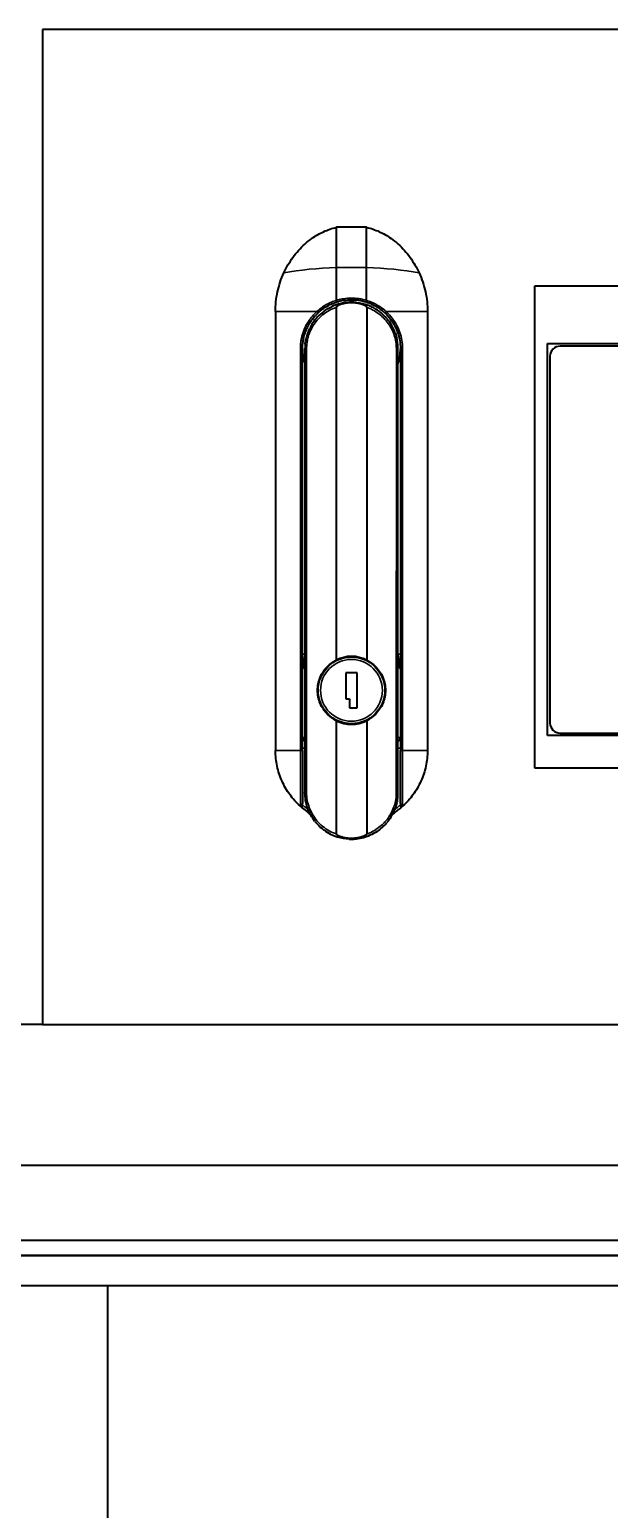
# Model space of a CAD drawing. Header units: millimetres. Extents: x 0 to 3364, y 0 to 2376.
# Drawn here: x 1169.8 to 1285.1, y 965.2 to 1259.7 of the extents above; entities that cross this region are included whole.
import ezdxf

# ---------------------------------------------------------------- set-up
doc = ezdxf.new("R2010")
doc.units = ezdxf.units.MM
doc.header["$LTSCALE"] = 4
doc.layers.add('가시적인 것(ISO)', color=3, linetype='Continuous', lineweight=40, true_color=0x00ff00)
doc.layers.add('가시적인 좁은 것(ISO)', color=3, linetype='Continuous', lineweight=35, true_color=0x00ff00)

msp = doc.modelspace()

# ---------------------------------------------------------------- linework, layer by layer
at = {"layer": '가시적인 것(ISO)'}
for p, q in [((1524.3011, 1259.6988), (1172.3011, 1259.6988)), ((1172.3011, 1259.6988), (1172.3011, 1061.6988)), ((1236.8011, 1220.3498), (1230.8011, 1220.3498)), ((1230.8011, 1212.3674), (1230.8011, 1220.3498)), ((1236.8011, 1212.3674), (1236.8011, 1220.3498)), ((1230.8011, 1205.8187), (1230.8011, 1212.3674)), ((1236.8011, 1205.8187), (1236.8011, 1212.3674)), ((1270.3011, 1112.6988), (1270.3011, 1208.6988)), ((1270.3011, 1208.6988), (1475.3011, 1208.6988)), ((1218.6636, 1203.5635), (1218.6636, 1116.2096)), ((1230.7781, 1204.4317), (1230.7781, 1134.234)), ((1236.8241, 1204.4316), (1236.8241, 1134.234)), ((1248.9386, 1203.5635), (1248.9386, 1116.2096)), ((1224.0511, 1116.2019), (1224.0511, 1196.1988)), ((1224.5511, 1196.1988), (1224.5511, 1107.8488)), ((1243.0511, 1107.8485), (1243.0511, 1196.1989)), ((1243.5511, 1196.1988), (1243.5511, 1116.2033)), ((1272.8011, 1119.1988), (1272.8011, 1197.1988)), ((1272.8011, 1197.1988), (1472.8011, 1197.1988)), ((1294.0011, 1196.6988), (1275.3011, 1196.6988)), ((1273.3011, 1194.6988), (1273.3011, 1121.6988)), ((1232.7011, 1131.6988), (1232.7011, 1126.4988)), ((1234.9011, 1131.6988), (1232.7011, 1131.6988)), ((1234.9011, 1124.6988), (1234.9011, 1131.6988)), ((1232.7011, 1126.4988), (1233.4011, 1126.4988)), ((1233.4011, 1126.4988), (1233.4011, 1124.6988)), ((1230.7781, 1122.1635), (1230.778, 1099.6159)), ((1233.4011, 1124.6988), (1234.9011, 1124.6988)), ((1236.8241, 1122.1635), (1236.824, 1099.6161)), ((1472.8011, 1119.1988), (1272.8011, 1119.1988)), ((1275.3011, 1119.6988), (1294.0011, 1119.6988)), ((1224.0511, 1116.2019), (1224.0511, 1105.6909)), ((1243.5511, 1105.6909), (1243.5511, 1116.2033)), ((1475.3011, 1112.6988), (1270.3011, 1112.6988)), ((1172.3011, 1061.6988), (1085.3011, 1061.6988)), ((1172.3011, 1061.6988), (1524.3011, 1061.6988)), ((1052.6011, 1033.6988), (1588.0011, 1033.6988)), ((1588.0011, 1018.6988), (1052.6011, 1018.6988)), ((1158.3011, 1015.6988), (1482.3011, 1015.6988)), ((1482.3011, 1015.6988), (1158.3011, 1015.6988)), ((1482.3011, 1009.6988), (1158.3011, 1009.6988)), ((1185.3011, 370.1988), (1185.3011, 1009.6988))]:
    msp.add_line(p, q, dxfattribs=at)
msp.add_circle((1233.8011, 1128.1988), 6.65, dxfattribs=at)
for centre, radius, start, end in [((1275.3011, 1194.6988), 2, 90, 180), ((1233.8011, 1128.1988), 6.75, 63.394167, 116.605833), ((1224.5511, 1132.4088), 0.5, 158.65078, 180), ((1233.8011, 1128.4202), 10.5733, 151.026608, 156.674273), ((1233.8011, 1128.4202), 10.5733, 23.325727, 28.973392), ((1243.0511, 1132.4088), 0.5, 0, 23.325727), ((1233.8011, 1128.1988), 6.75, 243.394167, 296.605833), ((1275.3011, 1121.6988), 2, 180, 270), ((1224.5511, 1118.6644), 0.5, 180, 270), ((1243.0511, 1118.6644), 0.5, 270, 0)]:
    msp.add_arc(centre, radius, start, end, dxfattribs=at)
for centre, major_axis, ratio, start_param, end_param in [((1223.7347, 1105.725), (-0.0213, 0.6567), 0.48079044, 4.24002372, 4.64485713), ((1243.8669, 1105.7247), (0.0211, 0.656), 0.48032831, 1.63765053, 2.04293207)]:
    msp.add_ellipse(centre, major_axis=major_axis, ratio=ratio, start_param=start_param, end_param=end_param, dxfattribs=at)
for points, knots in [([(1220.3376, 1211.2637), (1220.841, 1212.3481), (1221.4414, 1213.3877), (1222.8404, 1215.3286), (1223.6369, 1216.2266), (1224.9724, 1217.4246), (1225.4401, 1217.7984), (1226.6625, 1218.66), (1227.4412, 1219.1098), (1228.667, 1219.6676), (1229.0837, 1219.8335), (1229.9328, 1220.1237), (1230.3645, 1220.2478), (1230.8011, 1220.3498)], [-1.4373876, -1.4373876, -1.4373876, -1.4373876, -1.07799796, -1.07799796, -0.71829101, -0.71829101, -0.53864198, -0.53864198, -0.26919777, -0.26919777, -0.13451784, -0.13451784, -0.000001, -0.000001, -0.000001, -0.000001]), ([(1236.8011, 1220.3498), (1237.2378, 1220.2478), (1237.6694, 1220.1237), (1238.5185, 1219.8335), (1238.9352, 1219.6676), (1240.161, 1219.1098), (1240.9398, 1218.66), (1242.1621, 1217.7985), (1242.6298, 1217.4246), (1243.9653, 1216.2266), (1244.7618, 1215.3286), (1246.1609, 1213.3877), (1246.7612, 1212.3481), (1247.2646, 1211.2637)], [-1.43451955, -1.43451955, -1.43451955, -1.43451955, -1.30026929, -1.30026929, -1.16585639, -1.16585639, -0.89694514, -0.89694514, -0.71765182, -0.71765182, -0.35866508, -0.35866508, -0.000001, -0.000001, -0.000001, -0.000001]), ([(1218.6636, 1203.5635), (1218.6636, 1204.8863), (1218.803, 1206.2108), (1219.2216, 1208.1519), (1219.396, 1208.7913), (1219.8147, 1210.047), (1220.059, 1210.6635), (1220.3376, 1211.2637)], [-0.794182825, -0.794182825, -0.794182825, -0.794182825, -0.397060479, -0.397060479, -0.1985164, -0.1985164, -0.000001, -0.000001, -0.000001, -0.000001]), ([(1247.2646, 1211.2637), (1247.5433, 1210.6635), (1247.7876, 1210.047), (1248.2062, 1208.7913), (1248.3806, 1208.1519), (1248.7993, 1206.2108), (1248.9386, 1204.8863), (1248.9386, 1203.5635)], [-0.79365146, -0.79365146, -0.79365146, -0.79365146, -0.595268882, -0.595268882, -0.396857642, -0.396857642, -0.000001, -0.000001, -0.000001, -0.000001]), ([(1227.1669, 1203.3436), (1227.5208, 1203.6723), (1227.8994, 1203.9742), (1228.2909, 1204.2424), (1228.6824, 1204.5106), (1229.0859, 1204.7465), (1229.5204, 1204.9588), (1229.9548, 1205.1711), (1230.421, 1205.3584), (1230.9082, 1205.5097)], [0.000000002, 0.000000002, 0.000000002, 0.000000002, 0.333333333, 0.333333333, 0.333333333, 0.666666667, 0.666666667, 0.666666667, 1, 1, 1, 1]), ([(1230.8012, 1205.8187), (1230.8177, 1205.7681), (1230.835, 1205.7116), (1230.8503, 1205.6644), (1230.8655, 1205.6172), (1230.8789, 1205.5783), (1230.889, 1205.551), (1230.8991, 1205.5238), (1230.9057, 1205.5089), (1230.9082, 1205.5097)], [0, 0, 0, 0, 0.333333333, 0.333333333, 0.333333333, 0.666666667, 0.666666667, 0.666666667, 0.999999999, 0.999999999, 0.999999999, 0.999999999]), ([(1234.7706, 1205.3978), (1234.7449, 1205.4005), (1234.7192, 1205.4031), (1234.6934, 1205.4056), (1234.1366, 1205.4596), (1233.5738, 1205.463), (1233.0143, 1205.4153), (1232.6618, 1205.3852), (1232.3106, 1205.3348), (1231.9627, 1205.2642)], [0.4186191542, 0.4186191542, 0.4186191542, 0.4186191542, 0.4210526316, 0.4210526316, 0.4210526316, 0.4736842105, 0.4736842105, 0.4736842105, 0.5068461747, 0.5068461747, 0.5068461747, 0.5068461747]), ([(1233.8023, 1205.9488), (1234.2569, 1205.9487), (1234.729, 1205.9169), (1235.2132, 1205.846), (1235.6974, 1205.7751), (1236.1936, 1205.6652), (1236.694, 1205.5097)], [0.000000008, 0.000000008, 0.000000008, 0.000000008, 0.5, 0.5, 0.5, 1, 1, 1, 1]), ([(1236.694, 1205.5097), (1236.6964, 1205.509), (1236.7029, 1205.5239), (1236.713, 1205.5511), (1236.7232, 1205.5784), (1236.7367, 1205.6173), (1236.752, 1205.6644), (1236.7673, 1205.7116), (1236.7846, 1205.7681), (1236.8011, 1205.8187)], [0, 0, 0, 0, 0.33333333, 0.33333333, 0.33333333, 0.66666667, 0.66666667, 0.66666667, 1, 1, 1, 1]), ([(1236.694, 1205.5097), (1237.1146, 1205.379), (1237.5403, 1205.2153), (1237.9612, 1205.0167), (1238.3822, 1204.8181), (1238.7987, 1204.5854), (1239.2133, 1204.3087), (1239.628, 1204.032), (1240.0402, 1203.7106), (1240.4354, 1203.3436)], [0, 0, 0, 0, 0.333333333, 0.333333333, 0.333333333, 0.666666667, 0.666666667, 0.666666667, 0.999999984, 0.999999984, 0.999999984, 0.999999984]), ([(1240.8439, 1202.1955), (1240.7708, 1202.2814), (1240.6962, 1202.3659), (1240.6201, 1202.4489), (1240.2297, 1202.8748), (1239.802, 1203.2611), (1239.3462, 1203.6025), (1238.8904, 1203.9439), (1238.4065, 1204.2404), (1237.9028, 1204.4897), (1237.6341, 1204.6226), (1237.3597, 1204.7421), (1237.0806, 1204.8479)], [0.20027112, 0.20027112, 0.20027112, 0.20027112, 0.210526316, 0.210526316, 0.210526316, 0.263157895, 0.263157895, 0.263157895, 0.315789474, 0.315789474, 0.315789474, 0.343868541, 0.343868541, 0.343868541, 0.343868541]), ([(1224.0511, 1196.1988), (1224.0511, 1196.4771), (1224.0631, 1196.7528), (1224.0861, 1197.0239), (1224.1091, 1197.295), (1224.1431, 1197.5616), (1224.1878, 1197.8256), (1224.2325, 1198.0896), (1224.2881, 1198.351), (1224.3519, 1198.6019), (1224.4157, 1198.8528), (1224.4872, 1199.0932), (1224.5691, 1199.3343), (1224.6509, 1199.5754), (1224.7433, 1199.8171), (1224.8519, 1200.0684), (1224.9606, 1200.3197), (1225.0859, 1200.5805), (1225.2305, 1200.8472), (1225.3752, 1201.1139), (1225.5392, 1201.3867), (1225.7263, 1201.6632), (1225.9135, 1201.9398), (1226.1238, 1202.2201), (1226.3625, 1202.5019), (1226.6012, 1202.7836), (1226.8684, 1203.0665), (1227.1669, 1203.3436)], [0, 0, 0, 0, 0.11111111, 0.11111111, 0.11111111, 0.22222222, 0.22222222, 0.22222222, 0.33333333, 0.33333333, 0.33333333, 0.44444444, 0.44444444, 0.44444444, 0.55555556, 0.55555556, 0.55555556, 0.66666667, 0.66666667, 0.66666667, 0.77777778, 0.77777778, 0.77777778, 0.88888889, 0.88888889, 0.88888889, 1, 1, 1, 1]), ([(1228.2817, 1203.6216), (1227.8307, 1203.2862), (1227.4163, 1202.9127), (1227.0538, 1202.5262), (1226.687, 1202.1351), (1226.3726, 1201.7314), (1226.1066, 1201.3327), (1225.8602, 1200.9634), (1225.655, 1200.5989), (1225.4821, 1200.2431)], [0.632184069, 0.632184069, 0.632184069, 0.632184069, 0.684210526, 0.684210526, 0.684210526, 0.736842105, 0.736842105, 0.736842105, 0.785600935, 0.785600935, 0.785600935, 0.785600935]), ([(1240.4354, 1203.3436), (1240.8733, 1202.937), (1241.2578, 1202.5052), (1241.5925, 1202.0603), (1241.9271, 1201.6154), (1242.212, 1201.1573), (1242.4503, 1200.6993), (1242.6886, 1200.2414), (1242.8814, 1199.7841), (1243.0395, 1199.3157), (1243.1975, 1198.8473), (1243.3212, 1198.3681), (1243.4102, 1197.8504), (1243.4992, 1197.3328), (1243.5511, 1196.7765), (1243.5511, 1196.1988)], [0, 0, 0, 0, 0.2, 0.2, 0.2, 0.4, 0.4, 0.4, 0.6, 0.6, 0.6, 0.8, 0.8, 0.8, 1, 1, 1, 1]), ([(1225.2336, 1199.686), (1225.1451, 1199.4685), (1225.0679, 1199.2551), (1225.0004, 1199.0465), (1224.8846, 1198.6888), (1224.7973, 1198.3451), (1224.7314, 1198.016)], [0.8114150302, 0.8114150302, 0.8114150302, 0.8114150302, 0.8421052632, 0.8421052632, 0.8421052632, 0.8947233693, 0.8947233693, 0.8947233693, 0.8947233693]), ([(1242.4869, 1199.3798), (1242.471, 1199.4234), (1242.4547, 1199.4669), (1242.438, 1199.5103), (1242.2324, 1200.0466), (1241.9742, 1200.5692), (1241.6687, 1201.0633), (1241.6651, 1201.0692), (1241.6614, 1201.0752), (1241.6577, 1201.0811)], [0.1010049834, 0.1010049834, 0.1010049834, 0.1010049834, 0.1052631579, 0.1052631579, 0.1052631579, 0.1578947368, 0.1578947368, 0.1578947368, 0.1585288644, 0.1585288644, 0.1585288644, 0.1585288644]), ([(1224.0511, 1196.1988), (1224.0511, 1195.7103), (1224.0901, 1195.1757), (1224.261, 1194.1164), (1224.3928, 1193.5918), (1224.5511, 1193.1166)], [0, 0, 0, 0, 0.150259873, 0.150259873, 0.300519745, 0.300519745, 0.300519745, 0.300519745]), ([(1243.0511, 1193.1166), (1243.2095, 1193.5918), (1243.3412, 1194.1164), (1243.5121, 1195.1757), (1243.5511, 1195.7103), (1243.5511, 1196.1988)], [0.591638864, 0.591638864, 0.591638864, 0.591638864, 0.741898736, 0.741898736, 0.892158609, 0.892158609, 0.892158609, 0.892158609]), ([(1230.7781, 1122.1635), (1230.1176, 1122.4944), (1229.5194, 1122.9346), (1228.4311, 1124.0229), (1227.9123, 1124.7791), (1227.2222, 1126.4409), (1227.0511, 1127.3468), (1227.0511, 1128.1988), (1227.0511, 1129.0508), (1227.2222, 1129.9567), (1227.9123, 1131.6184), (1228.4311, 1132.3747), (1229.5194, 1133.463), (1230.1176, 1133.9032), (1230.7781, 1134.234)], [-0.72151837, -0.72151837, -0.72151837, -0.72151837, -0.5112141, -0.5112141, -0.25560705, -0.25560705, 0, 0, 0, 0.25560705, 0.25560705, 0.5112141, 0.5112141, 0.72151837, 0.72151837, 0.72151837, 0.72151837]), ([(1236.8241, 1134.234), (1237.4846, 1133.9032), (1238.0828, 1133.463), (1239.1712, 1132.3747), (1239.6899, 1131.6184), (1240.38, 1129.9567), (1240.5511, 1129.0508), (1240.5511, 1127.3468), (1240.38, 1126.4409), (1239.6899, 1124.7791), (1239.1712, 1124.0229), (1238.0828, 1122.9346), (1237.4846, 1122.4944), (1236.8241, 1122.1635)], [1.32315626, 1.32315626, 1.32315626, 1.32315626, 1.53346053, 1.53346053, 1.78906758, 1.78906758, 2.04467463, 2.04467463, 2.30028168, 2.30028168, 2.55588873, 2.55588873, 2.766193, 2.766193, 2.766193, 2.766193]), ([(1223.6295, 1105.1192), (1222.8568, 1105.8196), (1222.1582, 1106.5983), (1220.9326, 1108.2871), (1220.4089, 1109.1924), (1219.5563, 1111.0966), (1219.2299, 1112.0897), (1218.8976, 1113.6175), (1218.8132, 1114.1322), (1218.6982, 1115.1679), (1218.6674, 1115.6888), (1218.6636, 1116.2096)], [-1.25220925, -1.25220925, -1.25220925, -1.25220925, -0.93896824, -0.93896824, -0.62576145, -0.62576145, -0.3126285, -0.3126285, -0.1562493, -0.1562493, -0.000001, -0.000001, -0.000001, -0.000001]), ([(1248.9386, 1116.2096), (1248.9348, 1115.6887), (1248.9041, 1115.1677), (1248.7889, 1114.1317), (1248.7045, 1113.617), (1248.3721, 1112.0889), (1248.0456, 1111.0956), (1247.1928, 1109.1915), (1246.6692, 1108.2864), (1245.4437, 1106.598), (1244.7453, 1105.8195), (1243.9727, 1105.1192)], [-1.25078986, -1.25078986, -1.25078986, -1.25078986, -1.09468686, -1.09468686, -0.93845387, -0.93845387, -0.62561404, -0.62561404, -0.31282474, -0.31282474, -0.00000088, -0.00000088, -0.00000088, -0.00000088]), ([(1226.5377, 1102.1211), (1225.9109, 1102.916), (1225.4078, 1103.8293), (1224.7307, 1105.7635), (1224.5512, 1106.8136), (1224.5511, 1107.8488)], [0, 0, 0, 0, 0.307930439, 0.307930439, 0.618472801, 0.618472801, 0.618472801, 0.618472801]), ([(1242.8974, 1106.1695), (1242.8977, 1106.171), (1242.8979, 1106.1725), (1242.8982, 1106.174), (1242.9226, 1106.3063), (1242.9441, 1106.4393), (1242.9627, 1106.5727), (1243.0214, 1106.9943), (1243.051, 1107.4212), (1243.0511, 1107.8485)], [0.9410152222, 0.9410152222, 0.9410152222, 0.9410152222, 0.9411764706, 0.9411764706, 0.9411764706, 0.9553207522, 0.9553207522, 0.9553207522, 1, 1, 1, 1]), ([(1224.0501, 1104.7519), (1224.0465, 1104.7549), (1224.034, 1104.7654), (1224.0024, 1104.7922), (1223.9899, 1104.8027), (1223.9547, 1104.8328), (1223.9298, 1104.8541), (1223.8619, 1104.9127), (1223.815, 1104.9536), (1223.7185, 1105.039), (1223.672, 1105.0807), (1223.6295, 1105.1192)], [-0.0707812005, -0.0707812005, -0.0707812005, -0.0707812005, -0.0554619635, -0.0554619635, -0.0476429769, -0.0476429769, -0.0354768856, -0.0354768856, -0.0172173939, -0.0172173939, -0.0000010422, -0.0000010422, -0.0000010422, -0.0000010422]), ([(1224.0501, 1104.7519), (1224.0482, 1104.7535), (1224.0441, 1104.7598), (1224.0337, 1104.7796), (1224.0271, 1104.7941), (1224.0068, 1104.8457), (1223.9916, 1104.8946), (1223.9718, 1105.0093), (1223.9648, 1105.0903), (1223.9881, 1105.2758), (1224.0086, 1105.3554), (1224.0255, 1105.4354)], [0.000001, 0.000001, 0.000001, 0.000001, 0.0081161226, 0.0081161226, 0.0172801377, 0.0172801377, 0.0368124179, 0.0368124179, 0.0561770731, 0.0561770731, 0.0720283438, 0.0720283438, 0.0720283438, 0.0720283438]), ([(1224.0501, 1104.7519), (1224.3901, 1104.4658), (1224.8912, 1104.0806), (1225.415, 1103.7277), (1225.5721, 1103.6261)], [0, 0, 0, 0, 0.176054506, 0.250168, 0.250168, 0.250168, 0.250168]), ([(1241.6636, 1102.9761), (1241.6775, 1102.9985), (1241.6913, 1103.0209), (1241.705, 1103.0434), (1241.7673, 1103.1458), (1241.8274, 1103.2493), (1241.8854, 1103.3537), (1242.1028, 1103.7445), (1242.2902, 1104.1483), (1242.4473, 1104.5616), (1242.4605, 1104.5962), (1242.4734, 1104.6309), (1242.4862, 1104.6656)], [0.8208071741, 0.8208071741, 0.8208071741, 0.8208071741, 0.8235294118, 0.8235294118, 0.8235294118, 0.8359271989, 0.8359271989, 0.8359271989, 0.8823529412, 0.8823529412, 0.8823529412, 0.8862409018, 0.8862409018, 0.8862409018, 0.8862409018]), ([(1242.0314, 1103.6269), (1242.1862, 1103.7271), (1242.3392, 1103.8301), (1242.4903, 1103.9359), (1242.7454, 1104.1146), (1242.995, 1104.3011), (1243.2386, 1104.4951), (1243.3442, 1104.5793), (1243.4488, 1104.6649), (1243.5522, 1104.7519)], [0.750032047, 0.750032047, 0.750032047, 0.750032047, 0.823088642, 0.823088642, 0.823088642, 0.946474871, 0.946474871, 0.946474871, 1, 1, 1, 1]), ([(1243.5767, 1105.4354), (1243.5936, 1105.3555), (1243.6141, 1105.2759), (1243.6374, 1105.0905), (1243.6304, 1105.0095), (1243.6107, 1104.8947), (1243.5954, 1104.8458), (1243.5751, 1104.7941), (1243.5685, 1104.7796), (1243.5581, 1104.7598), (1243.554, 1104.7535), (1243.5522, 1104.7519)], [0.000001, 0.000001, 0.000001, 0.000001, 0.024489744, 0.024489744, 0.054427799, 0.054427799, 0.084635184, 0.084635184, 0.09880659, 0.09880659, 0.111353737, 0.111353737, 0.111353737, 0.111353737]), ([(1243.5522, 1104.7519), (1243.5557, 1104.7549), (1243.5683, 1104.7654), (1243.5998, 1104.7922), (1243.6123, 1104.8027), (1243.6475, 1104.8328), (1243.6724, 1104.8541), (1243.7404, 1104.9127), (1243.7873, 1104.9536), (1243.8837, 1105.039), (1243.9302, 1105.0807), (1243.9727, 1105.1192)], [0.0000018341, 0.0000018341, 0.0000018341, 0.0000018341, 0.015415401, 0.015415401, 0.0232826604, 0.0232826604, 0.0355238411, 0.0355238411, 0.0538959094, 0.0538959094, 0.0712183108, 0.0712183108, 0.0712183108, 0.0712183108]), ([(1226.5378, 1102.1212), (1226.6677, 1101.9564), (1226.8029, 1101.7964), (1226.943, 1101.6416), (1226.966, 1101.6162), (1226.9891, 1101.591), (1227.0123, 1101.5659), (1227.3751, 1101.1739), (1227.7693, 1100.816), (1228.1893, 1100.4955), (1228.223, 1100.4699), (1228.2568, 1100.4444), (1228.2908, 1100.4192), (1228.708, 1100.1098), (1229.1497, 1099.8365), (1229.6126, 1099.6014), (1229.6578, 1099.5785), (1229.7032, 1099.5559), (1229.7488, 1099.5337), (1230.1705, 1099.3282), (1230.6091, 1099.1542), (1231.0592, 1099.0145)], [0.213703646, 0.213703646, 0.213703646, 0.213703646, 0.235294118, 0.235294118, 0.235294118, 0.238831697, 0.238831697, 0.238831697, 0.294117647, 0.294117647, 0.294117647, 0.298547694, 0.298547694, 0.298547694, 0.352941176, 0.352941176, 0.352941176, 0.358250276, 0.358250276, 0.358250276, 0.407358339, 0.407358339, 0.407358339, 0.407358339]), ([(1239.2231, 1100.3545), (1239.2795, 1100.3953), (1239.3355, 1100.4368), (1239.391, 1100.4788), (1239.4753, 1100.5428), (1239.5585, 1100.6082), (1239.6405, 1100.6749), (1240.0132, 1100.9783), (1240.3606, 1101.3096), (1240.6783, 1101.6628), (1240.7406, 1101.732), (1240.8016, 1101.802), (1240.8616, 1101.8728)], [0.6989085306, 0.6989085306, 0.6989085306, 0.6989085306, 0.7058823529, 0.7058823529, 0.7058823529, 0.7164877504, 0.7164877504, 0.7164877504, 0.7647058824, 0.7647058824, 0.7647058824, 0.774148097, 0.774148097, 0.774148097, 0.774148097]), ([(1233.3731, 1098.6087), (1233.7651, 1098.5906), (1234.1595, 1098.5973), (1234.5535, 1098.6294), (1234.6309, 1098.6357), (1234.7083, 1098.643), (1234.7856, 1098.6513), (1235.2794, 1098.7042), (1235.7717, 1098.7972), (1236.2561, 1098.9305), (1236.277, 1098.9363), (1236.298, 1098.9421), (1236.3189, 1098.948)], [0.488862795, 0.488862795, 0.488862795, 0.488862795, 0.529411765, 0.529411765, 0.529411765, 0.537376172, 0.537376172, 0.537376172, 0.588235294, 0.588235294, 0.588235294, 0.590436205, 0.590436205, 0.590436205, 0.590436205])]:
    msp.add_open_spline(points, degree=3, knots=knots, dxfattribs=at)
for points in [[(1228.2817, 1203.6216), (1228.7595, 1203.9769), (1229.2749, 1204.2879), (1229.8146, 1204.5457)], [(1231.3329, 1205.1134), (1230.814, 1204.9697), (1230.3056, 1204.7802), (1229.8146, 1204.5457)], [(1236.8241, 1204.4316), (1236.8241, 1204.4477), (1236.8134, 1204.4781), (1236.7838, 1204.5203), (1236.7476, 1204.5586), (1236.7055, 1204.5959), (1236.6578, 1204.6329), (1236.6041, 1204.6704), (1236.5438, 1204.7087), (1236.4766, 1204.7478), (1236.4024, 1204.7878), (1236.3218, 1204.828), (1236.2351, 1204.8683), (1236.1401, 1204.9092), (1236.0373, 1204.9502), (1235.9264, 1204.9913), (1235.8071, 1205.0319), (1235.6795, 1205.0718), (1235.5434, 1205.1105), (1235.3987, 1205.1478), (1235.2453, 1205.1831), (1235.0833, 1205.2159), (1234.9126, 1205.2458), (1234.7336, 1205.2722), (1234.5463, 1205.2947), (1234.3503, 1205.3127), (1234.1475, 1205.3255), (1233.9398, 1205.3326), (1233.7288, 1205.3336), (1233.5166, 1205.3284), (1233.3048, 1205.3168), (1233.0953, 1205.2989), (1232.89, 1205.2752), (1232.6907, 1205.2461), (1232.499, 1205.2122), (1232.3166, 1205.1743), (1232.1451, 1205.1334), (1231.9861, 1205.0905), (1231.8403, 1205.0466), (1231.7068, 1205.0023), (1231.585, 1204.9581), (1231.4743, 1204.9144), (1231.3739, 1204.8713), (1231.2833, 1204.8295), (1231.2002, 1204.788), (1231.1245, 1204.7472), (1231.0566, 1204.7074), (1230.9962, 1204.669), (1230.9429, 1204.6316), (1230.8958, 1204.5949), (1230.8542, 1204.558), (1230.8186, 1204.5202), (1230.7892, 1204.4782), (1230.7781, 1204.4476), (1230.7781, 1204.4317)], [(1230.9082, 1205.5097), (1231.3273, 1205.6399), (1232.232, 1205.8591), (1233.2617, 1205.9488), (1233.8023, 1205.9488)], [(1231.3329, 1205.1134), (1231.5408, 1205.1709), (1231.751, 1205.2213), (1231.9627, 1205.2642)], [(1234.7706, 1205.3978), (1235.5595, 1205.3147), (1236.3429, 1205.1276), (1237.0805, 1204.8479)], [(1240.844, 1202.1955), (1241.1419, 1201.8456), (1241.4146, 1201.4723), (1241.6577, 1201.0811)], [(1225.2336, 1199.686), (1225.3104, 1199.8745), (1225.3933, 1200.0604), (1225.4821, 1200.2431)], [(1242.4869, 1199.3798), (1242.6666, 1198.8894), (1242.8054, 1198.3803), (1242.8999, 1197.8643)], [(1224.5919, 1197.0665), (1224.5635, 1196.7646), (1224.5511, 1196.4743), (1224.5511, 1196.1988)], [(1224.5919, 1197.0665), (1224.6219, 1197.3852), (1224.6686, 1197.7027), (1224.7314, 1198.016)], [(1243.0511, 1196.1989), (1243.0511, 1196.7525), (1243.0012, 1197.3108), (1242.8999, 1197.8643)], [(1224.092, 1132.6068), (1224.0897, 1132.6015), (1224.0875, 1132.5962), (1224.0854, 1132.5909)], [(1224.092, 1132.6068), (1224.092, 1132.6068), (1224.092, 1132.6068), (1224.092, 1132.6068)], [(1242.8974, 1106.1695), (1242.8028, 1105.6574), (1242.6646, 1105.1524), (1242.4862, 1104.6656)], [(1226.2216, 1103.2285), (1226.2217, 1103.2285), (1226.2218, 1103.2285), (1226.2218, 1103.2284)], [(1241.6636, 1102.9761), (1241.4238, 1102.5891), (1241.155, 1102.2195), (1240.8616, 1101.8728)], [(1241.3761, 1103.2259), (1241.3761, 1103.2259), (1241.3761, 1103.226), (1241.3761, 1103.226)], [(1236.824, 1099.6161), (1236.824, 1099.5998), (1236.8133, 1099.5694), (1236.7841, 1099.5278), (1236.7486, 1099.49), (1236.7071, 1099.453), (1236.6594, 1099.4158), (1236.6051, 1099.3778), (1236.5432, 1099.3385), (1236.4734, 1099.2979), (1236.3963, 1099.2565), (1236.311, 1099.2142), (1236.2164, 1099.1709), (1236.1129, 1099.1271), (1236.0009, 1099.0834), (1235.8808, 1099.0403), (1235.753, 1098.9983), (1235.618, 1098.9578), (1235.4763, 1098.9193), (1235.3284, 1098.8832), (1235.1748, 1098.8497), (1235.0161, 1098.8194), (1234.8529, 1098.7925), (1234.6858, 1098.7692), (1234.5156, 1098.7498), (1234.3428, 1098.7345), (1234.1684, 1098.7234), (1233.9929, 1098.7165), (1233.8174, 1098.714), (1233.6418, 1098.7157), (1233.4658, 1098.7218), (1233.2904, 1098.7322), (1233.1163, 1098.7469), (1232.9445, 1098.7657), (1232.7755, 1098.7886), (1232.6102, 1098.8152), (1232.4493, 1098.8453), (1232.2933, 1098.8787), (1232.143, 1098.9149), (1231.999, 1098.9536), (1231.8617, 1098.9943), (1231.7317, 1099.0367), (1231.6095, 1099.0803), (1231.4956, 1099.1245), (1231.3904, 1099.1688), (1231.2943, 1099.2127), (1231.2079, 1099.2555), (1231.13, 1099.2972), (1231.0596, 1099.3382), (1230.9974, 1099.3777), (1230.9428, 1099.4159), (1230.8952, 1099.4531), (1230.8536, 1099.4902), (1230.8181, 1099.5278), (1230.7891, 1099.5696), (1230.778, 1099.6001), (1230.778, 1099.6159)], [(1233.3731, 1098.6087), (1232.5897, 1098.6449), (1231.8049, 1098.783), (1231.0592, 1099.0145)], [(1239.2231, 1100.3545), (1238.3555, 1099.7268), (1237.3587, 1099.2421), (1236.3189, 1098.948)]]:
    msp.add_open_spline(points, degree=3, dxfattribs=at)
at = {"layer": '가시적인 좁은 것(ISO)'}
for p, q in [((1236.8011, 1212.3674), (1230.8011, 1212.3674)), ((1218.6636, 1203.5635), (1226.88, 1203.5635)), ((1240.7223, 1203.5635), (1248.9386, 1203.5635)), ((1223.6295, 1116.2019), (1223.6295, 1196.1988)), ((1224.0511, 1196.1988), (1223.6295, 1196.1988)), ((1224.5511, 1196.1988), (1224.8759, 1196.1988)), ((1224.8759, 1196.1988), (1224.8759, 1107.8488)), ((1242.7264, 1107.8492), (1242.7279, 1196.1986)), ((1243.5511, 1196.1988), (1243.9727, 1196.1988)), ((1243.9727, 1196.1988), (1243.9727, 1116.2019)), ((1224.5511, 1135.3757), (1224.0511, 1135.3757)), ((1243.0511, 1135.3757), (1243.5511, 1135.3757)), ((1223.6295, 1116.2019), (1223.6295, 1105.1192)), ((1224.0511, 1116.2019), (1223.6295, 1116.2019)), ((1243.9727, 1105.1192), (1243.9727, 1116.2019)), ((1224.5511, 1107.8488), (1224.8759, 1107.8488))]:
    msp.add_line(p, q, dxfattribs=at)
msp.add_circle((1233.8011, 1128.1988), 6.15, dxfattribs=at)
for centre, start, end in [((1224.5511, 1118.6644), 255.522488, 270), ((1243.0511, 1118.6644), 270, 284.477512)]:
    msp.add_arc(centre, 2, start, end, dxfattribs=at)
for centre, major_axis, ratio, start_param, end_param in [((1233.8011, 1205.0131), (-25.09, 0), 0.29523422, 4.83224529, 5.2788024), ((1233.8011, 1205.0131), (-25.09, 0), 0.29523422, 4.14597556, 4.59253267), ((1233.8023, 1206.2488), (0, -0.3), 0.00001122, 4.62129792, 6.28318536), ((1226.9627, 1203.5635), (0.2041, -0.2198), 0.20580467, 4.52356865, 6.28318531), ((1240.6395, 1203.5635), (-0.2041, -0.2198), 0.20580467, 0, 1.75961662), ((1233.8011, 1116.272), (-25.09, -0.005), 0.00297093, 0.92312773, 1.15337229), ((1225.0512, 1119.1644), (1.0001, 0.5), 0.00001, 2.09443474, 3.14154603), ((1242.5511, 1119.1644), (1, -0.5), 0.00001, 5.2355565, 6.28245398), ((1243.8511, 1116.2033), (-0.3, 0), 0.00509327, 6.28318334, 8.27140391), ((1233.8011, 1116.272), (-25.09, 0.005), 0.00297093, 1.98822037, 2.21846494)]:
    msp.add_ellipse(centre, major_axis=major_axis, ratio=ratio, start_param=start_param, end_param=end_param, dxfattribs=at)
for points, knots in [([(1226.88, 1203.5635), (1227.2528, 1203.9089), (1227.6481, 1204.2221), (1228.0573, 1204.5024), (1228.1257, 1204.5492), (1228.1945, 1204.5951), (1228.2637, 1204.6401), (1228.6088, 1204.8644), (1228.9655, 1205.0668), (1229.3444, 1205.2495), (1229.4941, 1205.3217), (1229.6474, 1205.3909), (1229.8039, 1205.4569), (1230.1229, 1205.5913), (1230.4558, 1205.7123), (1230.8012, 1205.8187)], [0.000000002, 0.000000002, 0.000000002, 0.000000002, 0.333333333, 0.333333333, 0.333333333, 0.389038849, 0.389038849, 0.389038849, 0.666666667, 0.666666667, 0.666666667, 0.776400558, 0.776400558, 0.776400558, 0.999996954, 0.999996954, 0.999996954, 0.999996954]), ([(1230.8012, 1205.8187), (1231.1546, 1205.9304), (1231.5266, 1206.0237), (1231.9198, 1206.0976), (1232.0134, 1206.1152), (1232.1082, 1206.1317), (1232.2043, 1206.1471), (1232.7039, 1206.2269), (1233.2371, 1206.2761), (1233.8023, 1206.2761)], [0, 0, 0, 0, 0.40386338, 0.40386338, 0.40386338, 0.5, 0.5, 0.5, 1, 1, 1, 1]), ([(1233.8023, 1206.2761), (1234.278, 1206.276), (1234.7653, 1206.2408), (1235.2655, 1206.1677), (1235.3067, 1206.1617), (1235.3479, 1206.1554), (1235.3891, 1206.1489), (1235.8501, 1206.076), (1236.3219, 1205.9701), (1236.8011, 1205.8187)], [0.000000008, 0.000000008, 0.000000008, 0.000000008, 0.5, 0.5, 0.5, 0.541100474, 0.541100474, 0.541100474, 0.999998195, 0.999998195, 0.999998195, 0.999998195]), ([(1236.8011, 1205.8187), (1237.083, 1205.7319), (1237.3647, 1205.6333), (1237.6454, 1205.5205), (1237.8077, 1205.4553), (1237.9697, 1205.3853), (1238.1311, 1205.3101), (1238.4908, 1205.1426), (1238.8477, 1204.9491), (1239.2027, 1204.7265), (1239.2824, 1204.6765), (1239.362, 1204.6251), (1239.4415, 1204.5721), (1239.8751, 1204.2832), (1240.3059, 1203.9493), (1240.7223, 1203.5635)], [0, 0, 0, 0, 0.211194987, 0.211194987, 0.211194987, 0.333333333, 0.333333333, 0.333333333, 0.605566963, 0.605566963, 0.605566963, 0.666666667, 0.666666667, 0.666666667, 0.999999987, 0.999999987, 0.999999987, 0.999999987]), ([(1223.6295, 1196.1988), (1223.6295, 1196.4863), (1223.642, 1196.77), (1223.666, 1197.0493), (1223.6899, 1197.3286), (1223.7253, 1197.6035), (1223.7721, 1197.8756), (1223.8188, 1198.1478), (1223.8769, 1198.4172), (1223.9433, 1198.6758), (1224.0097, 1198.9345), (1224.0844, 1199.1823), (1224.1698, 1199.4308), (1224.2553, 1199.6793), (1224.3515, 1199.9285), (1224.4649, 1200.1875), (1224.5784, 1200.4465), (1224.7091, 1200.7153), (1224.8599, 1200.9902), (1225.0108, 1201.2652), (1225.1818, 1201.5462), (1225.3771, 1201.8314), (1225.5724, 1202.1165), (1225.792, 1202.4057), (1226.0408, 1202.6958), (1226.2896, 1202.9859), (1226.5677, 1203.277), (1226.88, 1203.5635)], [0, 0, 0, 0, 0.11111111, 0.11111111, 0.11111111, 0.22222222, 0.22222222, 0.22222222, 0.33333333, 0.33333333, 0.33333333, 0.44444444, 0.44444444, 0.44444444, 0.55555556, 0.55555556, 0.55555556, 0.66666667, 0.66666667, 0.66666667, 0.77777778, 0.77777778, 0.77777778, 0.88888889, 0.88888889, 0.88888889, 1, 1, 1, 1]), ([(1230.7781, 1204.4317), (1230.2785, 1204.2554), (1229.8054, 1204.0404), (1229.3512, 1203.7837), (1228.8971, 1203.5269), (1228.4618, 1203.2283), (1228.0663, 1202.9034), (1227.6707, 1202.5785), (1227.3146, 1202.2272), (1227.0042, 1201.8697), (1226.6937, 1201.5122), (1226.4288, 1201.1485), (1226.204, 1200.7911), (1225.9791, 1200.4337), (1225.7943, 1200.0827), (1225.6403, 1199.7416), (1225.4862, 1199.4004), (1225.363, 1199.0692), (1225.2638, 1198.7502), (1225.1646, 1198.4312), (1225.0894, 1198.1244), (1225.0324, 1197.8299), (1224.9754, 1197.5355), (1224.9366, 1197.2535), (1224.9118, 1196.9818), (1224.8869, 1196.7102), (1224.8759, 1196.449), (1224.8759, 1196.1988)], [0, 0, 0, 0, 0.11111111, 0.11111111, 0.11111111, 0.22222222, 0.22222222, 0.22222222, 0.33333333, 0.33333333, 0.33333333, 0.44444444, 0.44444444, 0.44444444, 0.55555556, 0.55555556, 0.55555556, 0.66666667, 0.66666667, 0.66666667, 0.77777778, 0.77777778, 0.77777778, 0.88888889, 0.88888889, 0.88888889, 1, 1, 1, 1]), ([(1236.8241, 1204.4316), (1237.2547, 1204.2755), (1237.6703, 1204.0955), (1238.0702, 1203.8829), (1238.4701, 1203.6703), (1238.8544, 1203.4252), (1239.2172, 1203.1535), (1239.5801, 1202.8818), (1239.9215, 1202.5834), (1240.2372, 1202.2609), (1240.553, 1201.9383), (1240.8431, 1201.5915), (1241.1045, 1201.2252), (1241.3658, 1200.8589), (1241.5984, 1200.4731), (1241.8006, 1200.0728), (1242.0029, 1199.6726), (1242.1748, 1199.2578), (1242.3126, 1198.832), (1242.4504, 1198.4061), (1242.554, 1197.9692), (1242.6225, 1197.5294), (1242.6909, 1197.0896), (1242.7241, 1196.6469), (1242.7279, 1196.1986)], [0, 0, 0, 0, 0.125, 0.125, 0.125, 0.25, 0.25, 0.25, 0.375, 0.375, 0.375, 0.5, 0.5, 0.5, 0.625, 0.625, 0.625, 0.75, 0.75, 0.75, 0.875, 0.875, 0.875, 1, 1, 1, 1]), ([(1240.7223, 1203.5635), (1241.1825, 1203.1412), (1241.5812, 1202.6985), (1241.9294, 1202.2407), (1242.2776, 1201.7828), (1242.5752, 1201.3098), (1242.8243, 1200.8378), (1243.0734, 1200.3657), (1243.2739, 1199.8946), (1243.439, 1199.4116), (1243.604, 1198.9287), (1243.7336, 1198.4338), (1243.8257, 1197.9013), (1243.9179, 1197.3687), (1243.9727, 1196.7984), (1243.9727, 1196.1988)], [0, 0, 0, 0, 0.2, 0.2, 0.2, 0.4, 0.4, 0.4, 0.6, 0.6, 0.6, 0.8, 0.8, 0.8, 1, 1, 1, 1]), ([(1242.7279, 1196.1986), (1242.7909, 1196.1986), (1242.8478, 1196.1986), (1242.8962, 1196.1987), (1242.9446, 1196.1988), (1242.9841, 1196.1988), (1243.0107, 1196.1989), (1243.0372, 1196.1989), (1243.0511, 1196.1988), (1243.0511, 1196.1989)], [0.000000025, 0.000000025, 0.000000025, 0.000000025, 0.333333333, 0.333333333, 0.333333333, 0.666666667, 0.666666667, 0.666666667, 1, 1, 1, 1]), ([(1224.092, 1132.6068), (1224.092, 1132.6068), (1224.0934, 1132.6173), (1224.0966, 1132.6392), (1224.0997, 1132.6611), (1224.1045, 1132.6946), (1224.1105, 1132.7368), (1224.1165, 1132.779), (1224.1239, 1132.8299), (1224.1324, 1132.8875), (1224.1409, 1132.9451), (1224.1505, 1133.0094), (1224.161, 1133.0792), (1224.1716, 1133.1489), (1224.1832, 1133.2242), (1224.1957, 1133.3045), (1224.2082, 1133.3848), (1224.2218, 1133.4702), (1224.2364, 1133.5611), (1224.251, 1133.6519), (1224.2668, 1133.7483), (1224.2837, 1133.8505), (1224.3007, 1133.9527), (1224.3189, 1134.0608), (1224.3383, 1134.1749), (1224.3578, 1134.2889), (1224.3786, 1134.409), (1224.4007, 1134.5355), (1224.4229, 1134.6619), (1224.4464, 1134.7947), (1224.4714, 1134.9346), (1224.4965, 1135.0746), (1224.5231, 1135.2217), (1224.5511, 1135.3757)], [0.000052641, 0.000052641, 0.000052641, 0.000052641, 0.090909091, 0.090909091, 0.090909091, 0.181818182, 0.181818182, 0.181818182, 0.272727273, 0.272727273, 0.272727273, 0.363636364, 0.363636364, 0.363636364, 0.454545455, 0.454545455, 0.454545455, 0.545454545, 0.545454545, 0.545454545, 0.636363636, 0.636363636, 0.636363636, 0.727272727, 0.727272727, 0.727272727, 0.818181818, 0.818181818, 0.818181818, 0.909090909, 0.909090909, 0.909090909, 0.999999997, 0.999999997, 0.999999997, 0.999999997]), ([(1243.0511, 1135.3757), (1243.0705, 1135.2693), (1243.0891, 1135.1667), (1243.1068, 1135.0685), (1243.1245, 1134.9702), (1243.1413, 1134.8762), (1243.1574, 1134.7854), (1243.1736, 1134.6946), (1243.189, 1134.607), (1243.2037, 1134.5228), (1243.2185, 1134.4386), (1243.2325, 1134.3578), (1243.2457, 1134.2811), (1243.2589, 1134.2043), (1243.2713, 1134.1316), (1243.2829, 1134.0628), (1243.2946, 1133.994), (1243.3054, 1133.9292), (1243.3156, 1133.8679), (1243.3258, 1133.8066), (1243.3353, 1133.7487), (1243.3443, 1133.694), (1243.3532, 1133.6393), (1243.3616, 1133.5877), (1243.3694, 1133.5388), (1243.3772, 1133.49), (1243.3846, 1133.444), (1243.3914, 1133.4004), (1243.3983, 1133.3569), (1243.4048, 1133.3158), (1243.4108, 1133.2769), (1243.4169, 1133.2381), (1243.4225, 1133.2013), (1243.4279, 1133.1666), (1243.4332, 1133.1319), (1243.4382, 1133.0992), (1243.4428, 1133.0683), (1243.4475, 1133.0374), (1243.4519, 1133.0084), (1243.4559, 1132.9812), (1243.46, 1132.9541), (1243.4637, 1132.9287), (1243.4672, 1132.9052), (1243.4707, 1132.8817), (1243.4739, 1132.86), (1243.4768, 1132.8398), (1243.4798, 1132.8196), (1243.4825, 1132.8008), (1243.4851, 1132.7828), (1243.4877, 1132.7649), (1243.4902, 1132.7477), (1243.4925, 1132.7314), (1243.4949, 1132.7152), (1243.497, 1132.6999), (1243.4991, 1132.6858), (1243.5011, 1132.6717), (1243.5029, 1132.6588), (1243.5045, 1132.6473), (1243.5062, 1132.6359), (1243.5075, 1132.626), (1243.5086, 1132.6188), (1243.5096, 1132.6115), (1243.5103, 1132.6068), (1243.5103, 1132.6068)], [0, 0, 0, 0, 0.04761905, 0.04761905, 0.04761905, 0.0952381, 0.0952381, 0.0952381, 0.14285714, 0.14285714, 0.14285714, 0.19047619, 0.19047619, 0.19047619, 0.23809524, 0.23809524, 0.23809524, 0.28571429, 0.28571429, 0.28571429, 0.33333333, 0.33333333, 0.33333333, 0.38095238, 0.38095238, 0.38095238, 0.42857143, 0.42857143, 0.42857143, 0.47619048, 0.47619048, 0.47619048, 0.52380952, 0.52380952, 0.52380952, 0.57142857, 0.57142857, 0.57142857, 0.61904762, 0.61904762, 0.61904762, 0.66666667, 0.66666667, 0.66666667, 0.71428571, 0.71428571, 0.71428571, 0.76190476, 0.76190476, 0.76190476, 0.80952381, 0.80952381, 0.80952381, 0.85714286, 0.85714286, 0.85714286, 0.9047619, 0.9047619, 0.9047619, 0.95238095, 0.95238095, 0.95238095, 1, 1, 1, 1]), ([(1224.5511, 1132.9448), (1224.528, 1132.9218), (1224.506, 1132.8996), (1224.4849, 1132.8783), (1224.4571, 1132.8502), (1224.4311, 1132.8234), (1224.4066, 1132.7981), (1224.3821, 1132.7727), (1224.3592, 1132.7487), (1224.3377, 1132.726), (1224.3163, 1132.7033), (1224.2962, 1132.6819), (1224.2774, 1132.6616), (1224.2586, 1132.6414), (1224.241, 1132.6222), (1224.2245, 1132.6042), (1224.208, 1132.5861), (1224.1926, 1132.5691), (1224.1782, 1132.5531), (1224.1638, 1132.537), (1224.1504, 1132.5221), (1224.1381, 1132.5082), (1224.1258, 1132.4944), (1224.1145, 1132.4816), (1224.1045, 1132.4702), (1224.0945, 1132.4587), (1224.0856, 1132.4486), (1224.0779, 1132.4398), (1224.0702, 1132.4309), (1224.0637, 1132.4234), (1224.0589, 1132.4179), (1224.0541, 1132.4124), (1224.0511, 1132.4088), (1224.0511, 1132.4088)], [0.282730684, 0.282730684, 0.282730684, 0.282730684, 0.333333333, 0.333333333, 0.333333333, 0.4, 0.4, 0.4, 0.466666667, 0.466666667, 0.466666667, 0.533333333, 0.533333333, 0.533333333, 0.6, 0.6, 0.6, 0.666666667, 0.666666667, 0.666666667, 0.733333333, 0.733333333, 0.733333333, 0.8, 0.8, 0.8, 0.866666667, 0.866666667, 0.866666667, 0.933333333, 0.933333333, 0.933333333, 1, 1, 1, 1]), ([(1243.5511, 1132.4088), (1243.5511, 1132.4088), (1243.5499, 1132.4103), (1243.5475, 1132.413), (1243.5452, 1132.4157), (1243.5418, 1132.4197), (1243.5373, 1132.4248), (1243.5329, 1132.43), (1243.5274, 1132.4363), (1243.5209, 1132.4437), (1243.5144, 1132.4511), (1243.507, 1132.4596), (1243.4983, 1132.4695), (1243.4897, 1132.4794), (1243.4798, 1132.4906), (1243.4684, 1132.5034), (1243.457, 1132.5163), (1243.444, 1132.5308), (1243.4293, 1132.5472), (1243.4147, 1132.5635), (1243.3983, 1132.5816), (1243.3802, 1132.6014), (1243.3622, 1132.6212), (1243.3425, 1132.6426), (1243.3211, 1132.6656), (1243.2998, 1132.6886), (1243.2768, 1132.7131), (1243.252, 1132.7392), (1243.2273, 1132.7653), (1243.2007, 1132.793), (1243.172, 1132.8225), (1243.1434, 1132.852), (1243.1126, 1132.8832), (1243.0795, 1132.9164), (1243.0702, 1132.9257), (1243.0608, 1132.9352), (1243.0511, 1132.9448)], [0, 0, 0, 0, 0.066666667, 0.066666667, 0.066666667, 0.133333333, 0.133333333, 0.133333333, 0.2, 0.2, 0.2, 0.266666667, 0.266666667, 0.266666667, 0.333333333, 0.333333333, 0.333333333, 0.4, 0.4, 0.4, 0.466666667, 0.466666667, 0.466666667, 0.533333333, 0.533333333, 0.533333333, 0.6, 0.6, 0.6, 0.666666667, 0.666666667, 0.666666667, 0.733333333, 0.733333333, 0.733333333, 0.752012087, 0.752012087, 0.752012087, 0.752012087]), ([(1224.8759, 1107.8488), (1224.876, 1107.3446), (1224.9196, 1106.8454), (1225.0083, 1106.3476), (1225.0969, 1105.8498), (1225.2305, 1105.3534), (1225.4093, 1104.8692), (1225.5881, 1104.3851), (1225.8122, 1103.9132), (1226.077, 1103.4648), (1226.3419, 1103.0163), (1226.6477, 1102.5912), (1226.9865, 1102.1982), (1227.3254, 1101.8053), (1227.6973, 1101.4445), (1228.0965, 1101.1194), (1228.4958, 1100.7942), (1228.9222, 1100.5046), (1229.3698, 1100.2535), (1229.8173, 1100.0023), (1230.2858, 1099.7896), (1230.778, 1099.6159)], [0, 0, 0, 0, 0.14285714, 0.14285714, 0.14285714, 0.28571429, 0.28571429, 0.28571429, 0.42857143, 0.42857143, 0.42857143, 0.57142857, 0.57142857, 0.57142857, 0.71428571, 0.71428571, 0.71428571, 0.85714286, 0.85714286, 0.85714286, 1, 1, 1, 1]), ([(1242.7263, 1107.8492), (1242.7894, 1107.8491), (1242.8477, 1107.8491), (1242.8964, 1107.8489), (1242.9451, 1107.8488), (1242.9843, 1107.8487), (1243.0108, 1107.8486), (1243.0373, 1107.8486), (1243.0511, 1107.8486), (1243.0511, 1107.8485)], [0, 0, 0, 0, 0.33333333, 0.33333333, 0.33333333, 0.66666667, 0.66666667, 0.66666667, 1, 1, 1, 1]), ([(1224.0255, 1105.4354), (1224.1481, 1105.3255), (1224.2769, 1105.2137), (1224.4124, 1105.1006), (1224.4862, 1105.0389), (1224.562, 1104.9769), (1224.6398, 1104.9145), (1224.7922, 1104.7923), (1224.9525, 1104.6688), (1225.1212, 1104.5447), (1225.1398, 1104.531), (1225.1585, 1104.5173), (1225.1773, 1104.5037)], [0, 0, 0, 0, 0.080930676, 0.080930676, 0.080930676, 0.125, 0.125, 0.125, 0.211297535, 0.211297535, 0.211297535, 0.22080193, 0.22080193, 0.22080193, 0.22080193]), ([(1242.425, 1104.5035), (1242.5928, 1104.6257), (1242.7602, 1104.7531), (1242.9271, 1104.8861), (1243.1447, 1105.0595), (1243.3613, 1105.2423), (1243.5767, 1105.4354)], [0.838602304, 0.838602304, 0.838602304, 0.838602304, 0.908671017, 0.908671017, 0.908671017, 1, 1, 1, 1])]:
    msp.add_open_spline(points, degree=3, knots=knots, dxfattribs=at)
for points in [[(1236.824, 1099.6161), (1237.2538, 1099.7693), (1238.0797, 1100.1292), (1239.2199, 1100.8546), (1240.2347, 1101.7351), (1241.1026, 1102.7609), (1241.8067, 1103.911), (1242.33, 1105.16), (1242.655, 1106.4844), (1242.7289, 1107.3891), (1242.7264, 1107.8492)], [(1225.7254, 1104.1232), (1225.7255, 1104.1231), (1225.7256, 1104.1231), (1225.7256, 1104.123)], [(1241.8721, 1104.12), (1241.8721, 1104.12), (1241.8721, 1104.1201), (1241.8721, 1104.1201)]]:
    msp.add_open_spline(points, degree=3, dxfattribs=at)

doc.saveas('drawing.dxf')
